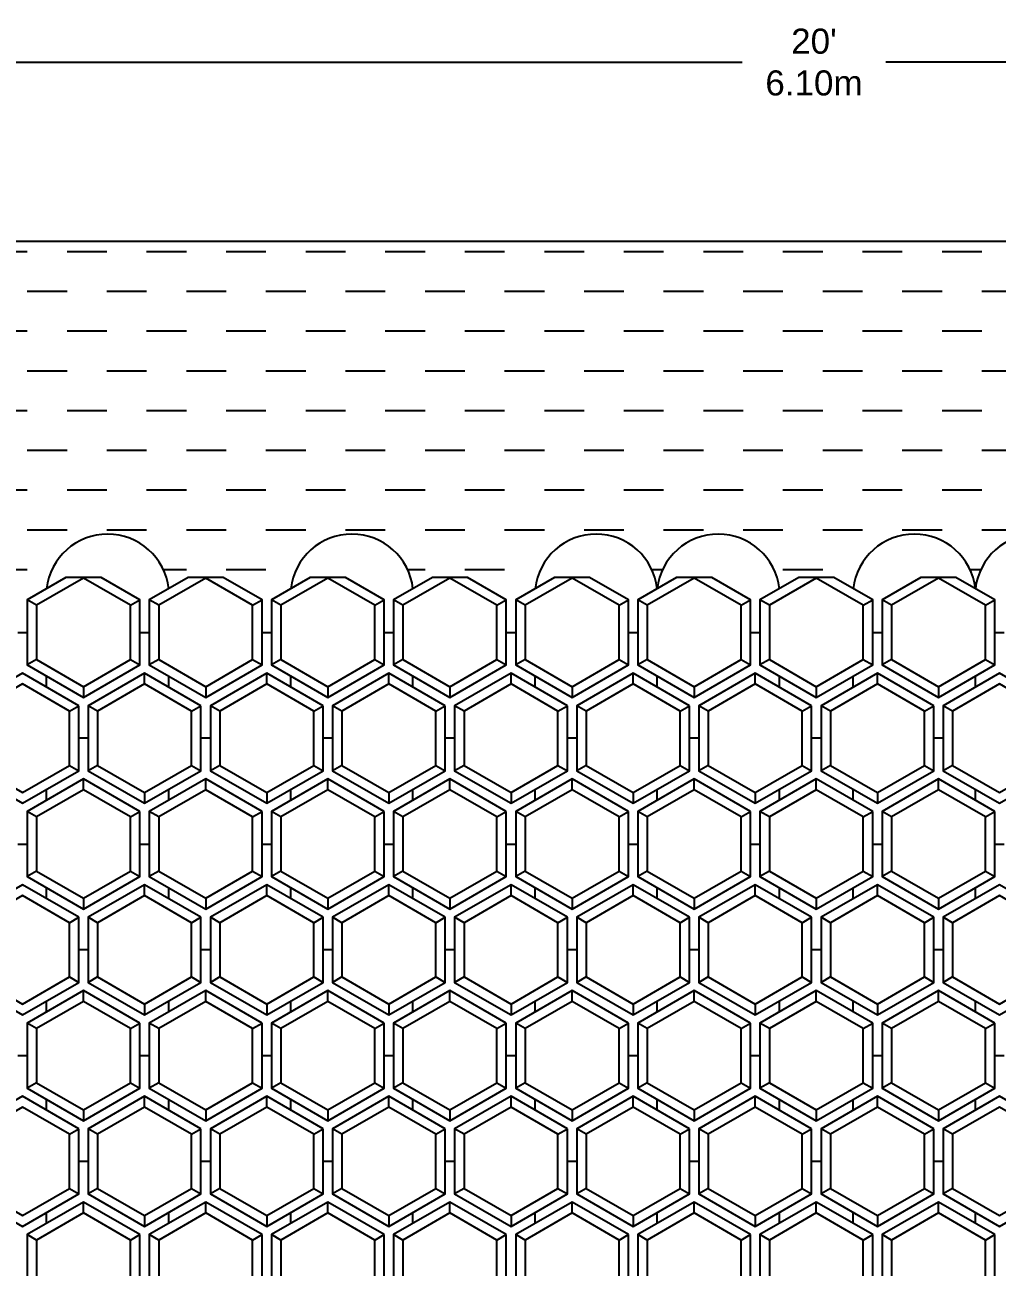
# Model space of a CAD drawing. Header units: millimetres. Extents: x 7876 to 8174, y 3054 to 3238.
# Drawn here: x 7953.9 to 8031.5, y 3138.8 to 3238 of the extents above; entities that cross this region are included whole.
import ezdxf

# ---------------------------------------------------------------- set-up
doc = ezdxf.new("R2010")
doc.units = ezdxf.units.MM
doc.styles.get("Standard").update_dxf_attribs({"font": 'arial.ttf'})
doc.dimstyles.get("Standard").update_dxf_attribs({"dimtxt": 2, "dimasz": 2, "dimexe": 1, "dimexo": 2, "dimgap": 2, "dimtad": 0, "dimtih": 1, "dimtoh": 1, "dimdec": 0, "dimzin": 0, "dimdsep": 46, "dimtxsty": 'Standard', "dimcen": 0.09, "dimadec": 0, "dimazin": 0, "dimtfac": 1, "dimtdec": 0, "dimtofl": 0, "dimtmove": 0, "dimatfit": 3, "dimfxl": 1, "dimtolj": 1, "dimtzin": 0, "dimarcsym": 0})

# ---------------------------------------------------------------- blocks, each defined once
blk = doc.blocks.new('*D107')
at = {"color": 0, "lineweight": -2, "transparency": 16777216}
for p, q in [((7900.446, 3222.672), (7900.446, 3235.99)), ((8133.321, 3222.672), (8133.321, 3235.99)), ((7902.446, 3234.99), (8011.143, 3234.99)), ((8131.321, 3234.99), (8022.623, 3234.99))]:
    blk.add_line(p, q, dxfattribs=at)
at = {"color": 0, "transparency": 16777216}
for points in [[(7902.446, 3235.324), (7902.446, 3234.657), (7900.446, 3234.99)], [(8131.321, 3235.324), (8131.321, 3234.657), (8133.321, 3234.99)]]:
    blk.add_solid(points, dxfattribs=at)
at = {"layer": 'Defpoints', "color": 0, "transparency": 16777216}
for p in [(8133.321, 3234.99), (7900.446, 3220.672), (8133.321, 3220.672)]:
    blk.add_point(p, dxfattribs=at)
at = {"color": 0, "transparency": 16777216, "insert": (8016.883, 3234.99), "char_height": 2, "attachment_point": 5}
blk.add_mtext("\\A1;20'\\P6.10m", dxfattribs=at)

msp = doc.modelspace()

# ---------------------------------------------------------------- hatches: boundary and pattern name
h = msp.add_hatch()
h.set_pattern_fill('DASH', color=256)
h.set_pattern_definition([(0, (-5180.896, -2037.908), (3.175, 3.175), [3.175, -3.175])])
h.paths.add_polyline_path([(8157.821, 3220.672), (7876.446, 3220.672), (7876.446, 3100.672), (7905.342, 3100.672, -0.017665), (7905.207, 3101.066), (7900.446, 3102.441), (7900.446, 3105.039, -1), (7900.446, 3113.482), (7900.446, 3121.926, -1), (7900.446, 3130.37), (7900.446, 3138.814, -1), (7900.446, 3147.257, -1), (7900.446, 3155.701), (7900.446, 3164.145, -1), (7900.446, 3172.589), (7900.446, 3181.032, -1), (7900.446, 3189.476), (7900.446, 3192.074), (7905.068, 3193.408, -0.771611), (7916.422, 3193.863), (7916.808, 3193.863, -0.737277), (7926.182, 3193.863), (7936.308, 3193.863, -0.737277), (7945.682, 3193.863), (7955.808, 3193.863, -0.737277), (7965.182, 3193.863), (7975.308, 3193.863, -0.737277), (7984.682, 3193.863), (7994.808, 3193.863, -0.737277), (8004.182, 3193.863), (8004.558, 3193.863, -0.737277), (8013.932, 3193.863), (8020.209, 3193.863, -0.737277), (8029.584, 3193.863), (8029.959, 3193.863, -0.737277), (8039.334, 3193.863), (8049.459, 3193.863, -0.737277), (8058.834, 3193.863), (8068.959, 3193.863, -0.737277), (8078.334, 3193.863), (8088.459, 3193.863, -0.737277), (8097.834, 3193.863), (8107.959, 3193.863, -0.737277), (8117.334, 3193.863), (8117.886, 3193.863, -0.68862), (8131.28, 3192.663), (8133.321, 3192.074), (8133.321, 3189.476, -1), (8133.321, 3181.032), (8133.321, 3172.589, -1), (8133.321, 3164.145), (8133.321, 3155.701, -1), (8133.321, 3147.257, -1), (8133.321, 3138.814), (8133.321, 3130.37, -1), (8133.321, 3121.926), (8133.321, 3113.482, -1), (8133.321, 3105.039), (8133.321, 3102.441), (8131.446, 3101.899, -0.045177), (8130.968, 3100.672), (8157.821, 3100.672)])

# ---------------------------------------------------------------- linework, layer by layer
for p, q in [((8157.821, 3220.672), (7876.446, 3220.672)), ((7959.972, 3193.863), (7957.169, 3193.863)), ((7958.571, 3193.806), (7958.571, 3193.863)), ((7961.582, 3192.934), (7961.582, 3193.004)), ((7969.722, 3193.863), (7966.919, 3193.863)), ((7968.321, 3193.806), (7968.321, 3193.863)), ((7979.472, 3193.863), (7976.669, 3193.863)), ((7978.071, 3193.806), (7978.071, 3193.863)), ((7989.222, 3193.863), (7986.419, 3193.863)), ((7987.821, 3193.806), (7987.821, 3193.863)), ((7998.972, 3193.863), (7996.169, 3193.863)), ((7997.571, 3193.806), (7997.571, 3193.863)), ((8008.722, 3193.863), (8005.919, 3193.863)), ((8007.321, 3193.806), (8007.321, 3193.863)), ((8018.472, 3193.863), (8015.669, 3193.863)), ((8017.071, 3193.806), (8017.071, 3193.863)), ((8028.222, 3193.863), (8025.419, 3193.863)), ((8026.821, 3193.806), (8026.821, 3193.863)), ((7954.821, 3191.641), (7954.071, 3192.074)), ((7962.321, 3191.641), (7963.071, 3192.074)), ((7964.571, 3191.641), (7963.821, 3192.074)), ((7972.071, 3191.641), (7972.821, 3192.074)), ((7974.321, 3191.641), (7973.571, 3192.074)), ((7981.821, 3191.641), (7982.571, 3192.074)), ((7984.071, 3191.641), (7983.321, 3192.074)), ((7991.571, 3191.641), (7992.321, 3192.074)), ((7993.821, 3191.641), (7993.071, 3192.074)), ((8001.321, 3191.641), (8002.071, 3192.074)), ((8003.571, 3191.641), (8002.821, 3192.074)), ((8011.071, 3191.641), (8011.821, 3192.074)), ((8013.321, 3191.641), (8012.571, 3192.074)), ((8020.821, 3191.641), (8021.571, 3192.074)), ((8023.071, 3191.641), (8022.321, 3192.074)), ((8030.571, 3191.641), (8031.321, 3192.074)), ((7953.321, 3189.476), (7954.071, 3189.476)), ((7963.071, 3189.476), (7963.821, 3189.476)), ((7972.821, 3189.476), (7973.571, 3189.476)), ((7982.571, 3189.476), (7983.321, 3189.476)), ((7992.321, 3189.476), (7993.071, 3189.476)), ((8002.071, 3189.476), (8002.821, 3189.476)), ((8011.821, 3189.476), (8012.571, 3189.476)), ((8021.571, 3189.476), (8022.321, 3189.476)), ((8031.321, 3189.476), (8032.071, 3189.476)), ((7954.821, 3187.311), (7954.071, 3186.878)), ((7962.321, 3187.311), (7963.071, 3186.878)), ((7964.571, 3187.311), (7963.821, 3186.878)), ((7972.071, 3187.311), (7972.821, 3186.878)), ((7974.321, 3187.311), (7973.571, 3186.878)), ((7981.821, 3187.311), (7982.571, 3186.878)), ((7984.071, 3187.311), (7983.321, 3186.878)), ((7991.571, 3187.311), (7992.321, 3186.878)), ((7993.821, 3187.311), (7993.071, 3186.878)), ((8001.321, 3187.311), (8002.071, 3186.878)), ((8003.571, 3187.311), (8002.821, 3186.878)), ((8011.071, 3187.311), (8011.821, 3186.878)), ((8013.321, 3187.311), (8012.571, 3186.878)), ((8020.821, 3187.311), (8021.571, 3186.878)), ((8023.071, 3187.311), (8022.321, 3186.878)), ((8030.571, 3187.311), (8031.321, 3186.878)), ((7963.446, 3185.362), (7963.446, 3186.228)), ((7973.196, 3185.362), (7973.196, 3186.228)), ((7982.946, 3185.362), (7982.946, 3186.228)), ((7992.696, 3185.362), (7992.696, 3186.228)), ((8002.446, 3185.362), (8002.446, 3186.228)), ((8012.196, 3185.362), (8012.196, 3186.228)), ((8021.946, 3185.362), (8021.946, 3186.228)), ((7955.62, 3185.117), (7955.62, 3185.984)), ((7958.571, 3185.146), (7958.571, 3184.28)), ((7965.37, 3185.117), (7965.37, 3185.984)), ((7968.321, 3185.146), (7968.321, 3184.28)), ((7975.12, 3185.117), (7975.12, 3185.984)), ((7978.071, 3185.146), (7978.071, 3184.28)), ((7984.87, 3185.117), (7984.87, 3185.984)), ((7987.821, 3185.146), (7987.821, 3184.28)), ((7994.62, 3185.117), (7994.62, 3185.984)), ((7997.571, 3185.146), (7997.571, 3184.28)), ((8004.37, 3185.117), (8004.37, 3185.984)), ((8007.321, 3185.146), (8007.321, 3184.28)), ((8014.12, 3185.117), (8014.12, 3185.984)), ((8017.071, 3185.146), (8017.071, 3184.28)), ((8020.021, 3185.117), (8020.021, 3185.984)), ((8026.821, 3185.146), (8026.821, 3184.28)), ((8029.771, 3185.117), (8029.771, 3185.984)), ((7957.446, 3183.197), (7958.196, 3183.63)), ((7959.696, 3183.197), (7958.946, 3183.63)), ((7967.196, 3183.197), (7967.946, 3183.63)), ((7969.446, 3183.197), (7968.696, 3183.63)), ((7976.946, 3183.197), (7977.696, 3183.63)), ((7979.196, 3183.197), (7978.446, 3183.63)), ((7986.696, 3183.197), (7987.446, 3183.63)), ((7988.946, 3183.197), (7988.196, 3183.63)), ((7996.446, 3183.197), (7997.196, 3183.63)), ((7998.696, 3183.197), (7997.946, 3183.63)), ((8006.196, 3183.197), (8006.946, 3183.63)), ((8008.446, 3183.197), (8007.696, 3183.63)), ((8015.946, 3183.197), (8016.696, 3183.63)), ((8018.196, 3183.197), (8017.446, 3183.63)), ((8025.696, 3183.197), (8026.446, 3183.63)), ((8027.946, 3183.197), (8027.196, 3183.63)), ((7958.946, 3181.032), (7958.196, 3181.032)), ((7968.696, 3181.032), (7967.946, 3181.032)), ((7978.446, 3181.032), (7977.696, 3181.032)), ((7988.196, 3181.032), (7987.446, 3181.032)), ((7997.946, 3181.032), (7997.196, 3181.032)), ((8007.696, 3181.032), (8006.946, 3181.032)), ((8017.446, 3181.032), (8016.696, 3181.032)), ((8027.196, 3181.032), (8026.446, 3181.032)), ((7957.446, 3178.867), (7958.196, 3178.434)), ((7959.696, 3178.867), (7958.946, 3178.434)), ((7967.196, 3178.867), (7967.946, 3178.434)), ((7969.446, 3178.867), (7968.696, 3178.434)), ((7976.946, 3178.867), (7977.696, 3178.434)), ((7979.196, 3178.867), (7978.446, 3178.434)), ((7986.696, 3178.867), (7987.446, 3178.434)), ((7988.946, 3178.867), (7988.196, 3178.434)), ((7996.446, 3178.867), (7997.196, 3178.434)), ((7998.696, 3178.867), (7997.946, 3178.434)), ((8006.196, 3178.867), (8006.946, 3178.434)), ((8008.446, 3178.867), (8007.696, 3178.434)), ((8015.946, 3178.867), (8016.696, 3178.434)), ((8018.196, 3178.867), (8017.446, 3178.434)), ((8025.696, 3178.867), (8026.446, 3178.434)), ((8027.946, 3178.867), (8027.196, 3178.434)), ((7958.571, 3176.919), (7958.571, 3177.785)), ((7968.321, 3176.919), (7968.321, 3177.785)), ((7978.071, 3176.919), (7978.071, 3177.785)), ((7987.821, 3176.919), (7987.821, 3177.785)), ((7997.571, 3176.919), (7997.571, 3177.785)), ((8007.321, 3176.919), (8007.321, 3177.785)), ((8017.071, 3176.919), (8017.071, 3177.785)), ((8026.821, 3176.919), (8026.821, 3177.785)), ((7955.62, 3176.081), (7955.62, 3176.947)), ((7963.446, 3176.702), (7963.446, 3175.836)), ((7965.37, 3176.081), (7965.37, 3176.947)), ((7973.196, 3176.702), (7973.196, 3175.836)), ((7975.12, 3176.081), (7975.12, 3176.947)), ((7982.946, 3176.702), (7982.946, 3175.836)), ((7984.87, 3176.081), (7984.87, 3176.947)), ((7992.696, 3176.702), (7992.696, 3175.836)), ((7994.62, 3176.081), (7994.62, 3176.947)), ((8002.446, 3176.702), (8002.446, 3175.836)), ((8004.37, 3176.081), (8004.37, 3176.947)), ((8012.196, 3176.702), (8012.196, 3175.836)), ((8014.12, 3176.081), (8014.12, 3176.947)), ((8020.021, 3176.081), (8020.021, 3176.947)), ((8021.946, 3176.702), (8021.946, 3175.836)), ((8029.771, 3176.081), (8029.771, 3176.947)), ((7954.821, 3174.754), (7954.071, 3175.187)), ((7962.321, 3174.754), (7963.071, 3175.187)), ((7964.571, 3174.754), (7963.821, 3175.187)), ((7972.071, 3174.754), (7972.821, 3175.187)), ((7974.321, 3174.754), (7973.571, 3175.187)), ((7981.821, 3174.754), (7982.571, 3175.187)), ((7984.071, 3174.754), (7983.321, 3175.187)), ((7991.571, 3174.754), (7992.321, 3175.187)), ((7993.821, 3174.754), (7993.071, 3175.187)), ((8001.321, 3174.754), (8002.071, 3175.187)), ((8003.571, 3174.754), (8002.821, 3175.187)), ((8011.071, 3174.754), (8011.821, 3175.187)), ((8013.321, 3174.754), (8012.571, 3175.187)), ((8020.821, 3174.754), (8021.571, 3175.187)), ((8023.071, 3174.754), (8022.321, 3175.187)), ((8030.571, 3174.754), (8031.321, 3175.187)), ((7953.321, 3172.589), (7954.071, 3172.589)), ((7963.071, 3172.589), (7963.821, 3172.589)), ((7972.821, 3172.589), (7973.571, 3172.589)), ((7982.571, 3172.589), (7983.321, 3172.589)), ((7992.321, 3172.589), (7993.071, 3172.589)), ((8002.071, 3172.589), (8002.821, 3172.589)), ((8011.821, 3172.589), (8012.571, 3172.589)), ((8021.571, 3172.589), (8022.321, 3172.589)), ((8031.321, 3172.589), (8032.071, 3172.589)), ((7954.821, 3170.424), (7954.071, 3169.991)), ((7962.321, 3170.424), (7963.071, 3169.991)), ((7964.571, 3170.424), (7963.821, 3169.991)), ((7972.071, 3170.424), (7972.821, 3169.991)), ((7974.321, 3170.424), (7973.571, 3169.991)), ((7981.821, 3170.424), (7982.571, 3169.991)), ((7984.071, 3170.424), (7983.321, 3169.991)), ((7991.571, 3170.424), (7992.321, 3169.991)), ((7993.821, 3170.424), (7993.071, 3169.991)), ((8001.321, 3170.424), (8002.071, 3169.991)), ((8003.571, 3170.424), (8002.821, 3169.991)), ((8011.071, 3170.424), (8011.821, 3169.991)), ((8013.321, 3170.424), (8012.571, 3169.991)), ((8020.821, 3170.424), (8021.571, 3169.991)), ((8023.071, 3170.424), (8022.321, 3169.991)), ((8030.571, 3170.424), (8031.321, 3169.991)), ((7963.446, 3168.475), (7963.446, 3169.341)), ((7973.196, 3168.475), (7973.196, 3169.341)), ((7982.946, 3168.475), (7982.946, 3169.341)), ((7992.696, 3168.475), (7992.696, 3169.341)), ((8002.446, 3168.475), (8002.446, 3169.341)), ((8012.196, 3168.475), (8012.196, 3169.341)), ((8021.946, 3168.475), (8021.946, 3169.341)), ((7955.62, 3168.23), (7955.62, 3169.096)), ((7958.571, 3168.258), (7958.571, 3167.392)), ((7965.37, 3168.23), (7965.37, 3169.096)), ((7968.321, 3168.258), (7968.321, 3167.392)), ((7975.12, 3168.23), (7975.12, 3169.096)), ((7978.071, 3168.258), (7978.071, 3167.392)), ((7984.87, 3168.23), (7984.87, 3169.096)), ((7987.821, 3168.258), (7987.821, 3167.392)), ((7994.62, 3168.23), (7994.62, 3169.096)), ((7997.571, 3168.258), (7997.571, 3167.392)), ((8004.37, 3168.23), (8004.37, 3169.096)), ((8007.321, 3168.258), (8007.321, 3167.392)), ((8014.12, 3168.23), (8014.12, 3169.096)), ((8017.071, 3168.258), (8017.071, 3167.392)), ((8020.021, 3168.23), (8020.021, 3169.096)), ((8026.821, 3168.258), (8026.821, 3167.392)), ((8029.771, 3168.23), (8029.771, 3169.096)), ((7957.446, 3166.31), (7958.196, 3166.743)), ((7959.696, 3166.31), (7958.946, 3166.743)), ((7967.196, 3166.31), (7967.946, 3166.743)), ((7969.446, 3166.31), (7968.696, 3166.743)), ((7976.946, 3166.31), (7977.696, 3166.743)), ((7979.196, 3166.31), (7978.446, 3166.743)), ((7986.696, 3166.31), (7987.446, 3166.743)), ((7988.946, 3166.31), (7988.196, 3166.743)), ((7996.446, 3166.31), (7997.196, 3166.743)), ((7998.696, 3166.31), (7997.946, 3166.743)), ((8006.196, 3166.31), (8006.946, 3166.743)), ((8008.446, 3166.31), (8007.696, 3166.743)), ((8015.946, 3166.31), (8016.696, 3166.743)), ((8018.196, 3166.31), (8017.446, 3166.743)), ((8025.696, 3166.31), (8026.446, 3166.743)), ((8027.946, 3166.31), (8027.196, 3166.743)), ((7958.946, 3164.145), (7958.196, 3164.145)), ((7968.696, 3164.145), (7967.946, 3164.145)), ((7978.446, 3164.145), (7977.696, 3164.145)), ((7988.196, 3164.145), (7987.446, 3164.145)), ((7997.946, 3164.145), (7997.196, 3164.145)), ((8007.696, 3164.145), (8006.946, 3164.145)), ((8017.446, 3164.145), (8016.696, 3164.145)), ((8027.196, 3164.145), (8026.446, 3164.145)), ((7957.446, 3161.98), (7958.196, 3161.547)), ((7959.696, 3161.98), (7958.946, 3161.547)), ((7967.196, 3161.98), (7967.946, 3161.547)), ((7969.446, 3161.98), (7968.696, 3161.547)), ((7976.946, 3161.98), (7977.696, 3161.547)), ((7979.196, 3161.98), (7978.446, 3161.547)), ((7986.696, 3161.98), (7987.446, 3161.547)), ((7988.946, 3161.98), (7988.196, 3161.547)), ((7996.446, 3161.98), (7997.196, 3161.547)), ((7998.696, 3161.98), (7997.946, 3161.547)), ((8006.196, 3161.98), (8006.946, 3161.547)), ((8008.446, 3161.98), (8007.696, 3161.547)), ((8015.946, 3161.98), (8016.696, 3161.547)), ((8018.196, 3161.98), (8017.446, 3161.547)), ((8025.696, 3161.98), (8026.446, 3161.547)), ((8027.946, 3161.98), (8027.196, 3161.547)), ((7958.571, 3160.031), (7958.571, 3160.897)), ((7968.321, 3160.031), (7968.321, 3160.897)), ((7978.071, 3160.031), (7978.071, 3160.897)), ((7987.821, 3160.031), (7987.821, 3160.897)), ((7997.571, 3160.031), (7997.571, 3160.897)), ((8007.321, 3160.031), (8007.321, 3160.897)), ((8017.071, 3160.031), (8017.071, 3160.897)), ((8026.821, 3160.031), (8026.821, 3160.897)), ((7955.62, 3159.194), (7955.62, 3160.06)), ((7963.446, 3159.815), (7963.446, 3158.949)), ((7965.37, 3159.194), (7965.37, 3160.06)), ((7973.196, 3159.815), (7973.196, 3158.949)), ((7975.12, 3159.194), (7975.12, 3160.06)), ((7982.946, 3159.815), (7982.946, 3158.949)), ((7984.87, 3159.194), (7984.87, 3160.06)), ((7992.696, 3159.815), (7992.696, 3158.949)), ((7994.62, 3159.194), (7994.62, 3160.06)), ((8002.446, 3159.815), (8002.446, 3158.949)), ((8004.37, 3159.194), (8004.37, 3160.06)), ((8012.196, 3159.815), (8012.196, 3158.949)), ((8014.12, 3159.194), (8014.12, 3160.06)), ((8020.021, 3159.194), (8020.021, 3160.06)), ((8021.946, 3159.815), (8021.946, 3158.949)), ((8029.771, 3159.194), (8029.771, 3160.06)), ((7954.821, 3157.866), (7954.071, 3158.299)), ((7962.321, 3157.866), (7963.071, 3158.299)), ((7964.571, 3157.866), (7963.821, 3158.299)), ((7972.071, 3157.866), (7972.821, 3158.299)), ((7974.321, 3157.866), (7973.571, 3158.299)), ((7981.821, 3157.866), (7982.571, 3158.299)), ((7984.071, 3157.866), (7983.321, 3158.299)), ((7991.571, 3157.866), (7992.321, 3158.299)), ((7993.821, 3157.866), (7993.071, 3158.299)), ((8001.321, 3157.866), (8002.071, 3158.299)), ((8003.571, 3157.866), (8002.821, 3158.299)), ((8011.071, 3157.866), (8011.821, 3158.299)), ((8013.321, 3157.866), (8012.571, 3158.299)), ((8020.821, 3157.866), (8021.571, 3158.299)), ((8023.071, 3157.866), (8022.321, 3158.299)), ((8030.571, 3157.866), (8031.321, 3158.299)), ((7953.321, 3155.701), (7954.071, 3155.701)), ((7963.071, 3155.701), (7963.821, 3155.701)), ((7972.821, 3155.701), (7973.571, 3155.701)), ((7982.571, 3155.701), (7983.321, 3155.701)), ((7992.321, 3155.701), (7993.071, 3155.701)), ((8002.071, 3155.701), (8002.821, 3155.701)), ((8011.821, 3155.701), (8012.571, 3155.701)), ((8021.571, 3155.701), (8022.321, 3155.701)), ((8031.321, 3155.701), (8032.071, 3155.701)), ((7954.821, 3153.536), (7954.071, 3153.103)), ((7962.321, 3153.536), (7963.071, 3153.103)), ((7964.571, 3153.536), (7963.821, 3153.103)), ((7972.071, 3153.536), (7972.821, 3153.103)), ((7974.321, 3153.536), (7973.571, 3153.103)), ((7981.821, 3153.536), (7982.571, 3153.103)), ((7984.071, 3153.536), (7983.321, 3153.103)), ((7991.571, 3153.536), (7992.321, 3153.103)), ((7993.821, 3153.536), (7993.071, 3153.103)), ((8001.321, 3153.536), (8002.071, 3153.103)), ((8003.571, 3153.536), (8002.821, 3153.103)), ((8011.071, 3153.536), (8011.821, 3153.103)), ((8013.321, 3153.536), (8012.571, 3153.103)), ((8020.821, 3153.536), (8021.571, 3153.103)), ((8023.071, 3153.536), (8022.321, 3153.103)), ((8030.571, 3153.536), (8031.321, 3153.103)), ((7963.446, 3151.587), (7963.446, 3152.453)), ((7973.196, 3151.587), (7973.196, 3152.453)), ((7982.946, 3151.587), (7982.946, 3152.453)), ((7992.696, 3151.587), (7992.696, 3152.453)), ((8002.446, 3151.587), (8002.446, 3152.453)), ((8012.196, 3151.587), (8012.196, 3152.453)), ((8021.946, 3151.587), (8021.946, 3152.453)), ((7955.62, 3151.342), (7955.62, 3152.209)), ((7958.571, 3151.371), (7958.571, 3150.505)), ((7965.37, 3151.342), (7965.37, 3152.209)), ((7968.321, 3151.371), (7968.321, 3150.505)), ((7975.12, 3151.342), (7975.12, 3152.209)), ((7978.071, 3151.371), (7978.071, 3150.505)), ((7984.87, 3151.342), (7984.87, 3152.209)), ((7987.821, 3151.371), (7987.821, 3150.505)), ((7994.62, 3151.342), (7994.62, 3152.209)), ((7997.571, 3151.371), (7997.571, 3150.505)), ((8004.37, 3151.342), (8004.37, 3152.209)), ((8007.321, 3151.371), (8007.321, 3150.505)), ((8014.12, 3151.342), (8014.12, 3152.209)), ((8017.071, 3151.371), (8017.071, 3150.505)), ((8020.021, 3151.342), (8020.021, 3152.209)), ((8026.821, 3151.371), (8026.821, 3150.505)), ((8029.771, 3151.342), (8029.771, 3152.209)), ((7957.446, 3149.422), (7958.196, 3149.855)), ((7959.696, 3149.422), (7958.946, 3149.855)), ((7967.196, 3149.422), (7967.946, 3149.855)), ((7969.446, 3149.422), (7968.696, 3149.855)), ((7976.946, 3149.422), (7977.696, 3149.855)), ((7979.196, 3149.422), (7978.446, 3149.855)), ((7986.696, 3149.422), (7987.446, 3149.855)), ((7988.946, 3149.422), (7988.196, 3149.855)), ((7996.446, 3149.422), (7997.196, 3149.855)), ((7998.696, 3149.422), (7997.946, 3149.855)), ((8006.196, 3149.422), (8006.946, 3149.855)), ((8008.446, 3149.422), (8007.696, 3149.855)), ((8015.946, 3149.422), (8016.696, 3149.855)), ((8018.196, 3149.422), (8017.446, 3149.855)), ((8025.696, 3149.422), (8026.446, 3149.855)), ((8027.946, 3149.422), (8027.196, 3149.855)), ((7958.946, 3147.257), (7958.196, 3147.257)), ((7968.696, 3147.257), (7967.946, 3147.257)), ((7978.446, 3147.257), (7977.696, 3147.257)), ((7988.196, 3147.257), (7987.446, 3147.257)), ((7997.946, 3147.257), (7997.196, 3147.257)), ((8007.696, 3147.257), (8006.946, 3147.257)), ((8017.446, 3147.257), (8016.696, 3147.257)), ((8027.196, 3147.257), (8026.446, 3147.257)), ((7957.446, 3145.092), (7958.196, 3144.659)), ((7959.696, 3145.092), (7958.946, 3144.659)), ((7967.196, 3145.092), (7967.946, 3144.659)), ((7969.446, 3145.092), (7968.696, 3144.659)), ((7976.946, 3145.092), (7977.696, 3144.659)), ((7979.196, 3145.092), (7978.446, 3144.659)), ((7986.696, 3145.092), (7987.446, 3144.659)), ((7988.946, 3145.092), (7988.196, 3144.659)), ((7996.446, 3145.092), (7997.196, 3144.659)), ((7998.696, 3145.092), (7997.946, 3144.659)), ((8006.196, 3145.092), (8006.946, 3144.659)), ((8008.446, 3145.092), (8007.696, 3144.659)), ((8015.946, 3145.092), (8016.696, 3144.659)), ((8018.196, 3145.092), (8017.446, 3144.659)), ((8025.696, 3145.092), (8026.446, 3144.659)), ((8027.946, 3145.092), (8027.196, 3144.659)), ((7958.571, 3143.144), (7958.571, 3144.01)), ((7968.321, 3143.144), (7968.321, 3144.01)), ((7978.071, 3143.144), (7978.071, 3144.01)), ((7987.821, 3143.144), (7987.821, 3144.01)), ((7997.571, 3143.144), (7997.571, 3144.01)), ((8007.321, 3143.144), (8007.321, 3144.01)), ((8017.071, 3143.144), (8017.071, 3144.01)), ((8026.821, 3143.144), (8026.821, 3144.01)), ((7955.62, 3142.306), (7955.62, 3143.172)), ((7963.446, 3142.927), (7963.446, 3142.061)), ((7965.37, 3142.306), (7965.37, 3143.172)), ((7973.196, 3142.927), (7973.196, 3142.061)), ((7975.12, 3142.306), (7975.12, 3143.172)), ((7982.946, 3142.927), (7982.946, 3142.061)), ((7984.87, 3142.306), (7984.87, 3143.172)), ((7992.696, 3142.927), (7992.696, 3142.061)), ((7994.62, 3142.306), (7994.62, 3143.172)), ((8002.446, 3142.927), (8002.446, 3142.061)), ((8004.37, 3142.306), (8004.37, 3143.172)), ((8012.196, 3142.927), (8012.196, 3142.061)), ((8014.12, 3142.306), (8014.12, 3143.172)), ((8020.021, 3142.306), (8020.021, 3143.172)), ((8021.946, 3142.927), (8021.946, 3142.061)), ((8029.771, 3142.306), (8029.771, 3143.172)), ((7954.821, 3140.979), (7954.071, 3141.412)), ((7962.321, 3140.979), (7963.071, 3141.412)), ((7964.571, 3140.979), (7963.821, 3141.412)), ((7972.071, 3140.979), (7972.821, 3141.412)), ((7974.321, 3140.979), (7973.571, 3141.412)), ((7981.821, 3140.979), (7982.571, 3141.412)), ((7984.071, 3140.979), (7983.321, 3141.412)), ((7991.571, 3140.979), (7992.321, 3141.412)), ((7993.821, 3140.979), (7993.071, 3141.412)), ((8001.321, 3140.979), (8002.071, 3141.412)), ((8003.571, 3140.979), (8002.821, 3141.412)), ((8011.071, 3140.979), (8011.821, 3141.412)), ((8013.321, 3140.979), (8012.571, 3141.412)), ((8020.821, 3140.979), (8021.571, 3141.412)), ((8023.071, 3140.979), (8022.321, 3141.412)), ((8030.571, 3140.979), (8031.321, 3141.412))]:
    msp.add_line(p, q)
for points in [[(7957.169, 3193.863), (7954.071, 3192.074), (7954.071, 3186.878), (7958.571, 3184.28), (7963.071, 3186.878), (7963.071, 3192.074), (7959.972, 3193.863)], [(7966.919, 3193.863), (7963.821, 3192.074), (7963.821, 3186.878), (7968.321, 3184.28), (7972.821, 3186.878), (7972.821, 3192.074), (7969.722, 3193.863)], [(7976.669, 3193.863), (7973.571, 3192.074), (7973.571, 3186.878), (7978.071, 3184.28), (7982.571, 3186.878), (7982.571, 3192.074), (7979.472, 3193.863)], [(7986.419, 3193.863), (7983.321, 3192.074), (7983.321, 3186.878), (7987.821, 3184.28), (7992.321, 3186.878), (7992.321, 3192.074), (7989.222, 3193.863)], [(7996.169, 3193.863), (7993.071, 3192.074), (7993.071, 3186.878), (7997.571, 3184.28), (8002.071, 3186.878), (8002.071, 3192.074), (7998.972, 3193.863)], [(8005.919, 3193.863), (8002.821, 3192.074), (8002.821, 3186.878), (8007.321, 3184.28), (8011.821, 3186.878), (8011.821, 3192.074), (8008.722, 3193.863)], [(8015.669, 3193.863), (8012.571, 3192.074), (8012.571, 3186.878), (8017.071, 3184.28), (8021.571, 3186.878), (8021.571, 3192.074), (8018.472, 3193.863)], [(8025.419, 3193.863), (8022.321, 3192.074), (8022.321, 3186.878), (8026.821, 3184.28), (8031.321, 3186.878), (8031.321, 3192.074), (8028.222, 3193.863)]]:
    msp.add_lwpolyline(points)
for points in [[(7962.321, 3191.641), (7958.571, 3193.806), (7954.821, 3191.641), (7954.821, 3187.311), (7958.571, 3185.146), (7962.321, 3187.311)], [(7972.071, 3191.641), (7968.321, 3193.806), (7964.571, 3191.641), (7964.571, 3187.311), (7968.321, 3185.146), (7972.071, 3187.311)], [(7981.821, 3191.641), (7978.071, 3193.806), (7974.321, 3191.641), (7974.321, 3187.311), (7978.071, 3185.146), (7981.821, 3187.311)], [(7991.571, 3191.641), (7987.821, 3193.806), (7984.071, 3191.641), (7984.071, 3187.311), (7987.821, 3185.146), (7991.571, 3187.311)], [(8001.321, 3191.641), (7997.571, 3193.806), (7993.821, 3191.641), (7993.821, 3187.311), (7997.571, 3185.146), (8001.321, 3187.311)], [(8011.071, 3191.641), (8007.321, 3193.806), (8003.571, 3191.641), (8003.571, 3187.311), (8007.321, 3185.146), (8011.071, 3187.311)], [(8020.821, 3191.641), (8017.071, 3193.806), (8013.321, 3191.641), (8013.321, 3187.311), (8017.071, 3185.146), (8020.821, 3187.311)], [(8030.571, 3191.641), (8026.821, 3193.806), (8023.071, 3191.641), (8023.071, 3187.311), (8026.821, 3185.146), (8030.571, 3187.311)], [(7958.196, 3183.63), (7953.696, 3186.228), (7949.196, 3183.63), (7949.196, 3178.434), (7953.696, 3175.836), (7958.196, 3178.434)], [(7967.946, 3183.63), (7963.446, 3186.228), (7958.946, 3183.63), (7958.946, 3178.434), (7963.446, 3175.836), (7967.946, 3178.434)], [(7977.696, 3183.63), (7973.196, 3186.228), (7968.696, 3183.63), (7968.696, 3178.434), (7973.196, 3175.836), (7977.696, 3178.434)], [(7987.446, 3183.63), (7982.946, 3186.228), (7978.446, 3183.63), (7978.446, 3178.434), (7982.946, 3175.836), (7987.446, 3178.434)], [(7997.196, 3183.63), (7992.696, 3186.228), (7988.196, 3183.63), (7988.196, 3178.434), (7992.696, 3175.836), (7997.196, 3178.434)], [(8006.946, 3183.63), (8002.446, 3186.228), (7997.946, 3183.63), (7997.946, 3178.434), (8002.446, 3175.836), (8006.946, 3178.434)], [(8016.696, 3183.63), (8012.196, 3186.228), (8007.696, 3183.63), (8007.696, 3178.434), (8012.196, 3175.836), (8016.696, 3178.434)], [(8026.446, 3183.63), (8021.946, 3186.228), (8017.446, 3183.63), (8017.446, 3178.434), (8021.946, 3175.836), (8026.446, 3178.434)], [(8036.196, 3183.63), (8031.696, 3186.228), (8027.196, 3183.63), (8027.196, 3178.434), (8031.696, 3175.836), (8036.196, 3178.434)], [(7957.446, 3183.197), (7953.696, 3185.362), (7949.946, 3183.197), (7949.946, 3178.867), (7953.696, 3176.702), (7957.446, 3178.867)], [(7967.196, 3183.197), (7963.446, 3185.362), (7959.696, 3183.197), (7959.696, 3178.867), (7963.446, 3176.702), (7967.196, 3178.867)], [(7976.946, 3183.197), (7973.196, 3185.362), (7969.446, 3183.197), (7969.446, 3178.867), (7973.196, 3176.702), (7976.946, 3178.867)], [(7986.696, 3183.197), (7982.946, 3185.362), (7979.196, 3183.197), (7979.196, 3178.867), (7982.946, 3176.702), (7986.696, 3178.867)], [(7996.446, 3183.197), (7992.696, 3185.362), (7988.946, 3183.197), (7988.946, 3178.867), (7992.696, 3176.702), (7996.446, 3178.867)], [(8006.196, 3183.197), (8002.446, 3185.362), (7998.696, 3183.197), (7998.696, 3178.867), (8002.446, 3176.702), (8006.196, 3178.867)], [(8015.946, 3183.197), (8012.196, 3185.362), (8008.446, 3183.197), (8008.446, 3178.867), (8012.196, 3176.702), (8015.946, 3178.867)], [(8025.696, 3183.197), (8021.946, 3185.362), (8018.196, 3183.197), (8018.196, 3178.867), (8021.946, 3176.702), (8025.696, 3178.867)], [(8035.446, 3183.197), (8031.696, 3185.362), (8027.946, 3183.197), (8027.946, 3178.867), (8031.696, 3176.702), (8035.446, 3178.867)], [(7963.071, 3175.187), (7958.571, 3177.785), (7954.071, 3175.187), (7954.071, 3169.991), (7958.571, 3167.392), (7963.071, 3169.991)], [(7972.821, 3175.187), (7968.321, 3177.785), (7963.821, 3175.187), (7963.821, 3169.991), (7968.321, 3167.392), (7972.821, 3169.991)], [(7982.571, 3175.187), (7978.071, 3177.785), (7973.571, 3175.187), (7973.571, 3169.991), (7978.071, 3167.392), (7982.571, 3169.991)], [(7992.321, 3175.187), (7987.821, 3177.785), (7983.321, 3175.187), (7983.321, 3169.991), (7987.821, 3167.392), (7992.321, 3169.991)], [(8002.071, 3175.187), (7997.571, 3177.785), (7993.071, 3175.187), (7993.071, 3169.991), (7997.571, 3167.392), (8002.071, 3169.991)], [(8011.821, 3175.187), (8007.321, 3177.785), (8002.821, 3175.187), (8002.821, 3169.991), (8007.321, 3167.392), (8011.821, 3169.991)], [(8021.571, 3175.187), (8017.071, 3177.785), (8012.571, 3175.187), (8012.571, 3169.991), (8017.071, 3167.392), (8021.571, 3169.991)], [(8031.321, 3175.187), (8026.821, 3177.785), (8022.321, 3175.187), (8022.321, 3169.991), (8026.821, 3167.392), (8031.321, 3169.991)], [(7962.321, 3174.754), (7958.571, 3176.919), (7954.821, 3174.754), (7954.821, 3170.424), (7958.571, 3168.258), (7962.321, 3170.424)], [(7972.071, 3174.754), (7968.321, 3176.919), (7964.571, 3174.754), (7964.571, 3170.424), (7968.321, 3168.258), (7972.071, 3170.424)], [(7981.821, 3174.754), (7978.071, 3176.919), (7974.321, 3174.754), (7974.321, 3170.424), (7978.071, 3168.258), (7981.821, 3170.424)], [(7991.571, 3174.754), (7987.821, 3176.919), (7984.071, 3174.754), (7984.071, 3170.424), (7987.821, 3168.258), (7991.571, 3170.424)], [(8001.321, 3174.754), (7997.571, 3176.919), (7993.821, 3174.754), (7993.821, 3170.424), (7997.571, 3168.258), (8001.321, 3170.424)], [(8011.071, 3174.754), (8007.321, 3176.919), (8003.571, 3174.754), (8003.571, 3170.424), (8007.321, 3168.258), (8011.071, 3170.424)], [(8020.821, 3174.754), (8017.071, 3176.919), (8013.321, 3174.754), (8013.321, 3170.424), (8017.071, 3168.258), (8020.821, 3170.424)], [(8030.571, 3174.754), (8026.821, 3176.919), (8023.071, 3174.754), (8023.071, 3170.424), (8026.821, 3168.258), (8030.571, 3170.424)], [(7958.196, 3166.743), (7953.696, 3169.341), (7949.196, 3166.743), (7949.196, 3161.547), (7953.696, 3158.949), (7958.196, 3161.547)], [(7967.946, 3166.743), (7963.446, 3169.341), (7958.946, 3166.743), (7958.946, 3161.547), (7963.446, 3158.949), (7967.946, 3161.547)], [(7977.696, 3166.743), (7973.196, 3169.341), (7968.696, 3166.743), (7968.696, 3161.547), (7973.196, 3158.949), (7977.696, 3161.547)], [(7987.446, 3166.743), (7982.946, 3169.341), (7978.446, 3166.743), (7978.446, 3161.547), (7982.946, 3158.949), (7987.446, 3161.547)], [(7997.196, 3166.743), (7992.696, 3169.341), (7988.196, 3166.743), (7988.196, 3161.547), (7992.696, 3158.949), (7997.196, 3161.547)], [(8006.946, 3166.743), (8002.446, 3169.341), (7997.946, 3166.743), (7997.946, 3161.547), (8002.446, 3158.949), (8006.946, 3161.547)], [(8016.696, 3166.743), (8012.196, 3169.341), (8007.696, 3166.743), (8007.696, 3161.547), (8012.196, 3158.949), (8016.696, 3161.547)], [(8026.446, 3166.743), (8021.946, 3169.341), (8017.446, 3166.743), (8017.446, 3161.547), (8021.946, 3158.949), (8026.446, 3161.547)], [(8036.196, 3166.743), (8031.696, 3169.341), (8027.196, 3166.743), (8027.196, 3161.547), (8031.696, 3158.949), (8036.196, 3161.547)], [(7957.446, 3166.31), (7953.696, 3168.475), (7949.946, 3166.31), (7949.946, 3161.98), (7953.696, 3159.815), (7957.446, 3161.98)], [(7967.196, 3166.31), (7963.446, 3168.475), (7959.696, 3166.31), (7959.696, 3161.98), (7963.446, 3159.815), (7967.196, 3161.98)], [(7976.946, 3166.31), (7973.196, 3168.475), (7969.446, 3166.31), (7969.446, 3161.98), (7973.196, 3159.815), (7976.946, 3161.98)], [(7986.696, 3166.31), (7982.946, 3168.475), (7979.196, 3166.31), (7979.196, 3161.98), (7982.946, 3159.815), (7986.696, 3161.98)], [(7996.446, 3166.31), (7992.696, 3168.475), (7988.946, 3166.31), (7988.946, 3161.98), (7992.696, 3159.815), (7996.446, 3161.98)], [(8006.196, 3166.31), (8002.446, 3168.475), (7998.696, 3166.31), (7998.696, 3161.98), (8002.446, 3159.815), (8006.196, 3161.98)], [(8015.946, 3166.31), (8012.196, 3168.475), (8008.446, 3166.31), (8008.446, 3161.98), (8012.196, 3159.815), (8015.946, 3161.98)], [(8025.696, 3166.31), (8021.946, 3168.475), (8018.196, 3166.31), (8018.196, 3161.98), (8021.946, 3159.815), (8025.696, 3161.98)], [(8035.446, 3166.31), (8031.696, 3168.475), (8027.946, 3166.31), (8027.946, 3161.98), (8031.696, 3159.815), (8035.446, 3161.98)], [(7963.071, 3158.299), (7958.571, 3160.897), (7954.071, 3158.299), (7954.071, 3153.103), (7958.571, 3150.505), (7963.071, 3153.103)], [(7972.821, 3158.299), (7968.321, 3160.897), (7963.821, 3158.299), (7963.821, 3153.103), (7968.321, 3150.505), (7972.821, 3153.103)], [(7982.571, 3158.299), (7978.071, 3160.897), (7973.571, 3158.299), (7973.571, 3153.103), (7978.071, 3150.505), (7982.571, 3153.103)], [(7992.321, 3158.299), (7987.821, 3160.897), (7983.321, 3158.299), (7983.321, 3153.103), (7987.821, 3150.505), (7992.321, 3153.103)], [(8002.071, 3158.299), (7997.571, 3160.897), (7993.071, 3158.299), (7993.071, 3153.103), (7997.571, 3150.505), (8002.071, 3153.103)], [(8011.821, 3158.299), (8007.321, 3160.897), (8002.821, 3158.299), (8002.821, 3153.103), (8007.321, 3150.505), (8011.821, 3153.103)], [(8021.571, 3158.299), (8017.071, 3160.897), (8012.571, 3158.299), (8012.571, 3153.103), (8017.071, 3150.505), (8021.571, 3153.103)], [(8031.321, 3158.299), (8026.821, 3160.897), (8022.321, 3158.299), (8022.321, 3153.103), (8026.821, 3150.505), (8031.321, 3153.103)], [(7962.321, 3157.866), (7958.571, 3160.031), (7954.821, 3157.866), (7954.821, 3153.536), (7958.571, 3151.371), (7962.321, 3153.536)], [(7972.071, 3157.866), (7968.321, 3160.031), (7964.571, 3157.866), (7964.571, 3153.536), (7968.321, 3151.371), (7972.071, 3153.536)], [(7981.821, 3157.866), (7978.071, 3160.031), (7974.321, 3157.866), (7974.321, 3153.536), (7978.071, 3151.371), (7981.821, 3153.536)], [(7991.571, 3157.866), (7987.821, 3160.031), (7984.071, 3157.866), (7984.071, 3153.536), (7987.821, 3151.371), (7991.571, 3153.536)], [(8001.321, 3157.866), (7997.571, 3160.031), (7993.821, 3157.866), (7993.821, 3153.536), (7997.571, 3151.371), (8001.321, 3153.536)], [(8011.071, 3157.866), (8007.321, 3160.031), (8003.571, 3157.866), (8003.571, 3153.536), (8007.321, 3151.371), (8011.071, 3153.536)], [(8020.821, 3157.866), (8017.071, 3160.031), (8013.321, 3157.866), (8013.321, 3153.536), (8017.071, 3151.371), (8020.821, 3153.536)], [(8030.571, 3157.866), (8026.821, 3160.031), (8023.071, 3157.866), (8023.071, 3153.536), (8026.821, 3151.371), (8030.571, 3153.536)], [(7958.196, 3149.855), (7953.696, 3152.453), (7949.196, 3149.855), (7949.196, 3144.659), (7953.696, 3142.061), (7958.196, 3144.659)], [(7967.946, 3149.855), (7963.446, 3152.453), (7958.946, 3149.855), (7958.946, 3144.659), (7963.446, 3142.061), (7967.946, 3144.659)], [(7977.696, 3149.855), (7973.196, 3152.453), (7968.696, 3149.855), (7968.696, 3144.659), (7973.196, 3142.061), (7977.696, 3144.659)], [(7987.446, 3149.855), (7982.946, 3152.453), (7978.446, 3149.855), (7978.446, 3144.659), (7982.946, 3142.061), (7987.446, 3144.659)], [(7997.196, 3149.855), (7992.696, 3152.453), (7988.196, 3149.855), (7988.196, 3144.659), (7992.696, 3142.061), (7997.196, 3144.659)], [(8006.946, 3149.855), (8002.446, 3152.453), (7997.946, 3149.855), (7997.946, 3144.659), (8002.446, 3142.061), (8006.946, 3144.659)], [(8016.696, 3149.855), (8012.196, 3152.453), (8007.696, 3149.855), (8007.696, 3144.659), (8012.196, 3142.061), (8016.696, 3144.659)], [(8026.446, 3149.855), (8021.946, 3152.453), (8017.446, 3149.855), (8017.446, 3144.659), (8021.946, 3142.061), (8026.446, 3144.659)], [(8036.196, 3149.855), (8031.696, 3152.453), (8027.196, 3149.855), (8027.196, 3144.659), (8031.696, 3142.061), (8036.196, 3144.659)], [(7957.446, 3149.422), (7953.696, 3151.587), (7949.946, 3149.422), (7949.946, 3145.092), (7953.696, 3142.927), (7957.446, 3145.092)], [(7967.196, 3149.422), (7963.446, 3151.587), (7959.696, 3149.422), (7959.696, 3145.092), (7963.446, 3142.927), (7967.196, 3145.092)], [(7976.946, 3149.422), (7973.196, 3151.587), (7969.446, 3149.422), (7969.446, 3145.092), (7973.196, 3142.927), (7976.946, 3145.092)], [(7986.696, 3149.422), (7982.946, 3151.587), (7979.196, 3149.422), (7979.196, 3145.092), (7982.946, 3142.927), (7986.696, 3145.092)], [(7996.446, 3149.422), (7992.696, 3151.587), (7988.946, 3149.422), (7988.946, 3145.092), (7992.696, 3142.927), (7996.446, 3145.092)], [(8006.196, 3149.422), (8002.446, 3151.587), (7998.696, 3149.422), (7998.696, 3145.092), (8002.446, 3142.927), (8006.196, 3145.092)], [(8015.946, 3149.422), (8012.196, 3151.587), (8008.446, 3149.422), (8008.446, 3145.092), (8012.196, 3142.927), (8015.946, 3145.092)], [(8025.696, 3149.422), (8021.946, 3151.587), (8018.196, 3149.422), (8018.196, 3145.092), (8021.946, 3142.927), (8025.696, 3145.092)], [(8035.446, 3149.422), (8031.696, 3151.587), (8027.946, 3149.422), (8027.946, 3145.092), (8031.696, 3142.927), (8035.446, 3145.092)], [(7963.071, 3141.412), (7958.571, 3144.01), (7954.071, 3141.412), (7954.071, 3136.216), (7958.571, 3133.617), (7963.071, 3136.216)], [(7972.821, 3141.412), (7968.321, 3144.01), (7963.821, 3141.412), (7963.821, 3136.216), (7968.321, 3133.617), (7972.821, 3136.216)], [(7982.571, 3141.412), (7978.071, 3144.01), (7973.571, 3141.412), (7973.571, 3136.216), (7978.071, 3133.617), (7982.571, 3136.216)], [(7992.321, 3141.412), (7987.821, 3144.01), (7983.321, 3141.412), (7983.321, 3136.216), (7987.821, 3133.617), (7992.321, 3136.216)], [(8002.071, 3141.412), (7997.571, 3144.01), (7993.071, 3141.412), (7993.071, 3136.216), (7997.571, 3133.617), (8002.071, 3136.216)], [(8011.821, 3141.412), (8007.321, 3144.01), (8002.821, 3141.412), (8002.821, 3136.216), (8007.321, 3133.617), (8011.821, 3136.216)], [(8021.571, 3141.412), (8017.071, 3144.01), (8012.571, 3141.412), (8012.571, 3136.216), (8017.071, 3133.617), (8021.571, 3136.216)], [(8031.321, 3141.412), (8026.821, 3144.01), (8022.321, 3141.412), (8022.321, 3136.216), (8026.821, 3133.617), (8031.321, 3136.216)], [(7962.321, 3140.979), (7958.571, 3143.144), (7954.821, 3140.979), (7954.821, 3136.649), (7958.571, 3134.483), (7962.321, 3136.649)], [(7972.071, 3140.979), (7968.321, 3143.144), (7964.571, 3140.979), (7964.571, 3136.649), (7968.321, 3134.483), (7972.071, 3136.649)], [(7981.821, 3140.979), (7978.071, 3143.144), (7974.321, 3140.979), (7974.321, 3136.649), (7978.071, 3134.483), (7981.821, 3136.649)], [(7991.571, 3140.979), (7987.821, 3143.144), (7984.071, 3140.979), (7984.071, 3136.649), (7987.821, 3134.483), (7991.571, 3136.649)], [(8001.321, 3140.979), (7997.571, 3143.144), (7993.821, 3140.979), (7993.821, 3136.649), (7997.571, 3134.483), (8001.321, 3136.649)], [(8011.071, 3140.979), (8007.321, 3143.144), (8003.571, 3140.979), (8003.571, 3136.649), (8007.321, 3134.483), (8011.071, 3136.649)], [(8020.821, 3140.979), (8017.071, 3143.144), (8013.321, 3140.979), (8013.321, 3136.649), (8017.071, 3134.483), (8020.821, 3136.649)], [(8030.571, 3140.979), (8026.821, 3143.144), (8023.071, 3140.979), (8023.071, 3136.649), (8026.821, 3134.483), (8030.571, 3136.649)]]:
    msp.add_lwpolyline(points, close=True)
at = {"lineweight": 25}
for centre in [(7960.495, 3192.412), (7979.995, 3192.412), (7999.495, 3192.412), (8009.245, 3192.412), (8024.896, 3192.412), (8034.646, 3192.412)]:
    msp.add_arc(centre, 4.907, 6.51078, 173.48922, dxfattribs=at)

# ---------------------------------------------------------------- dimensions: what is measured, and where the dimension line sits
dim = msp.add_linear_dim(base=(8133.321, 3234.99), p1=(7900.446, 3220.672), p2=(8133.321, 3220.672), text="20'\\P6.10m", dimstyle='Standard')
dim.commit()
dim.dimension.update_dxf_attribs({"geometry": '*D107', "text_midpoint": (8016.883, 3234.99)})

doc.saveas('drawing.dxf')
